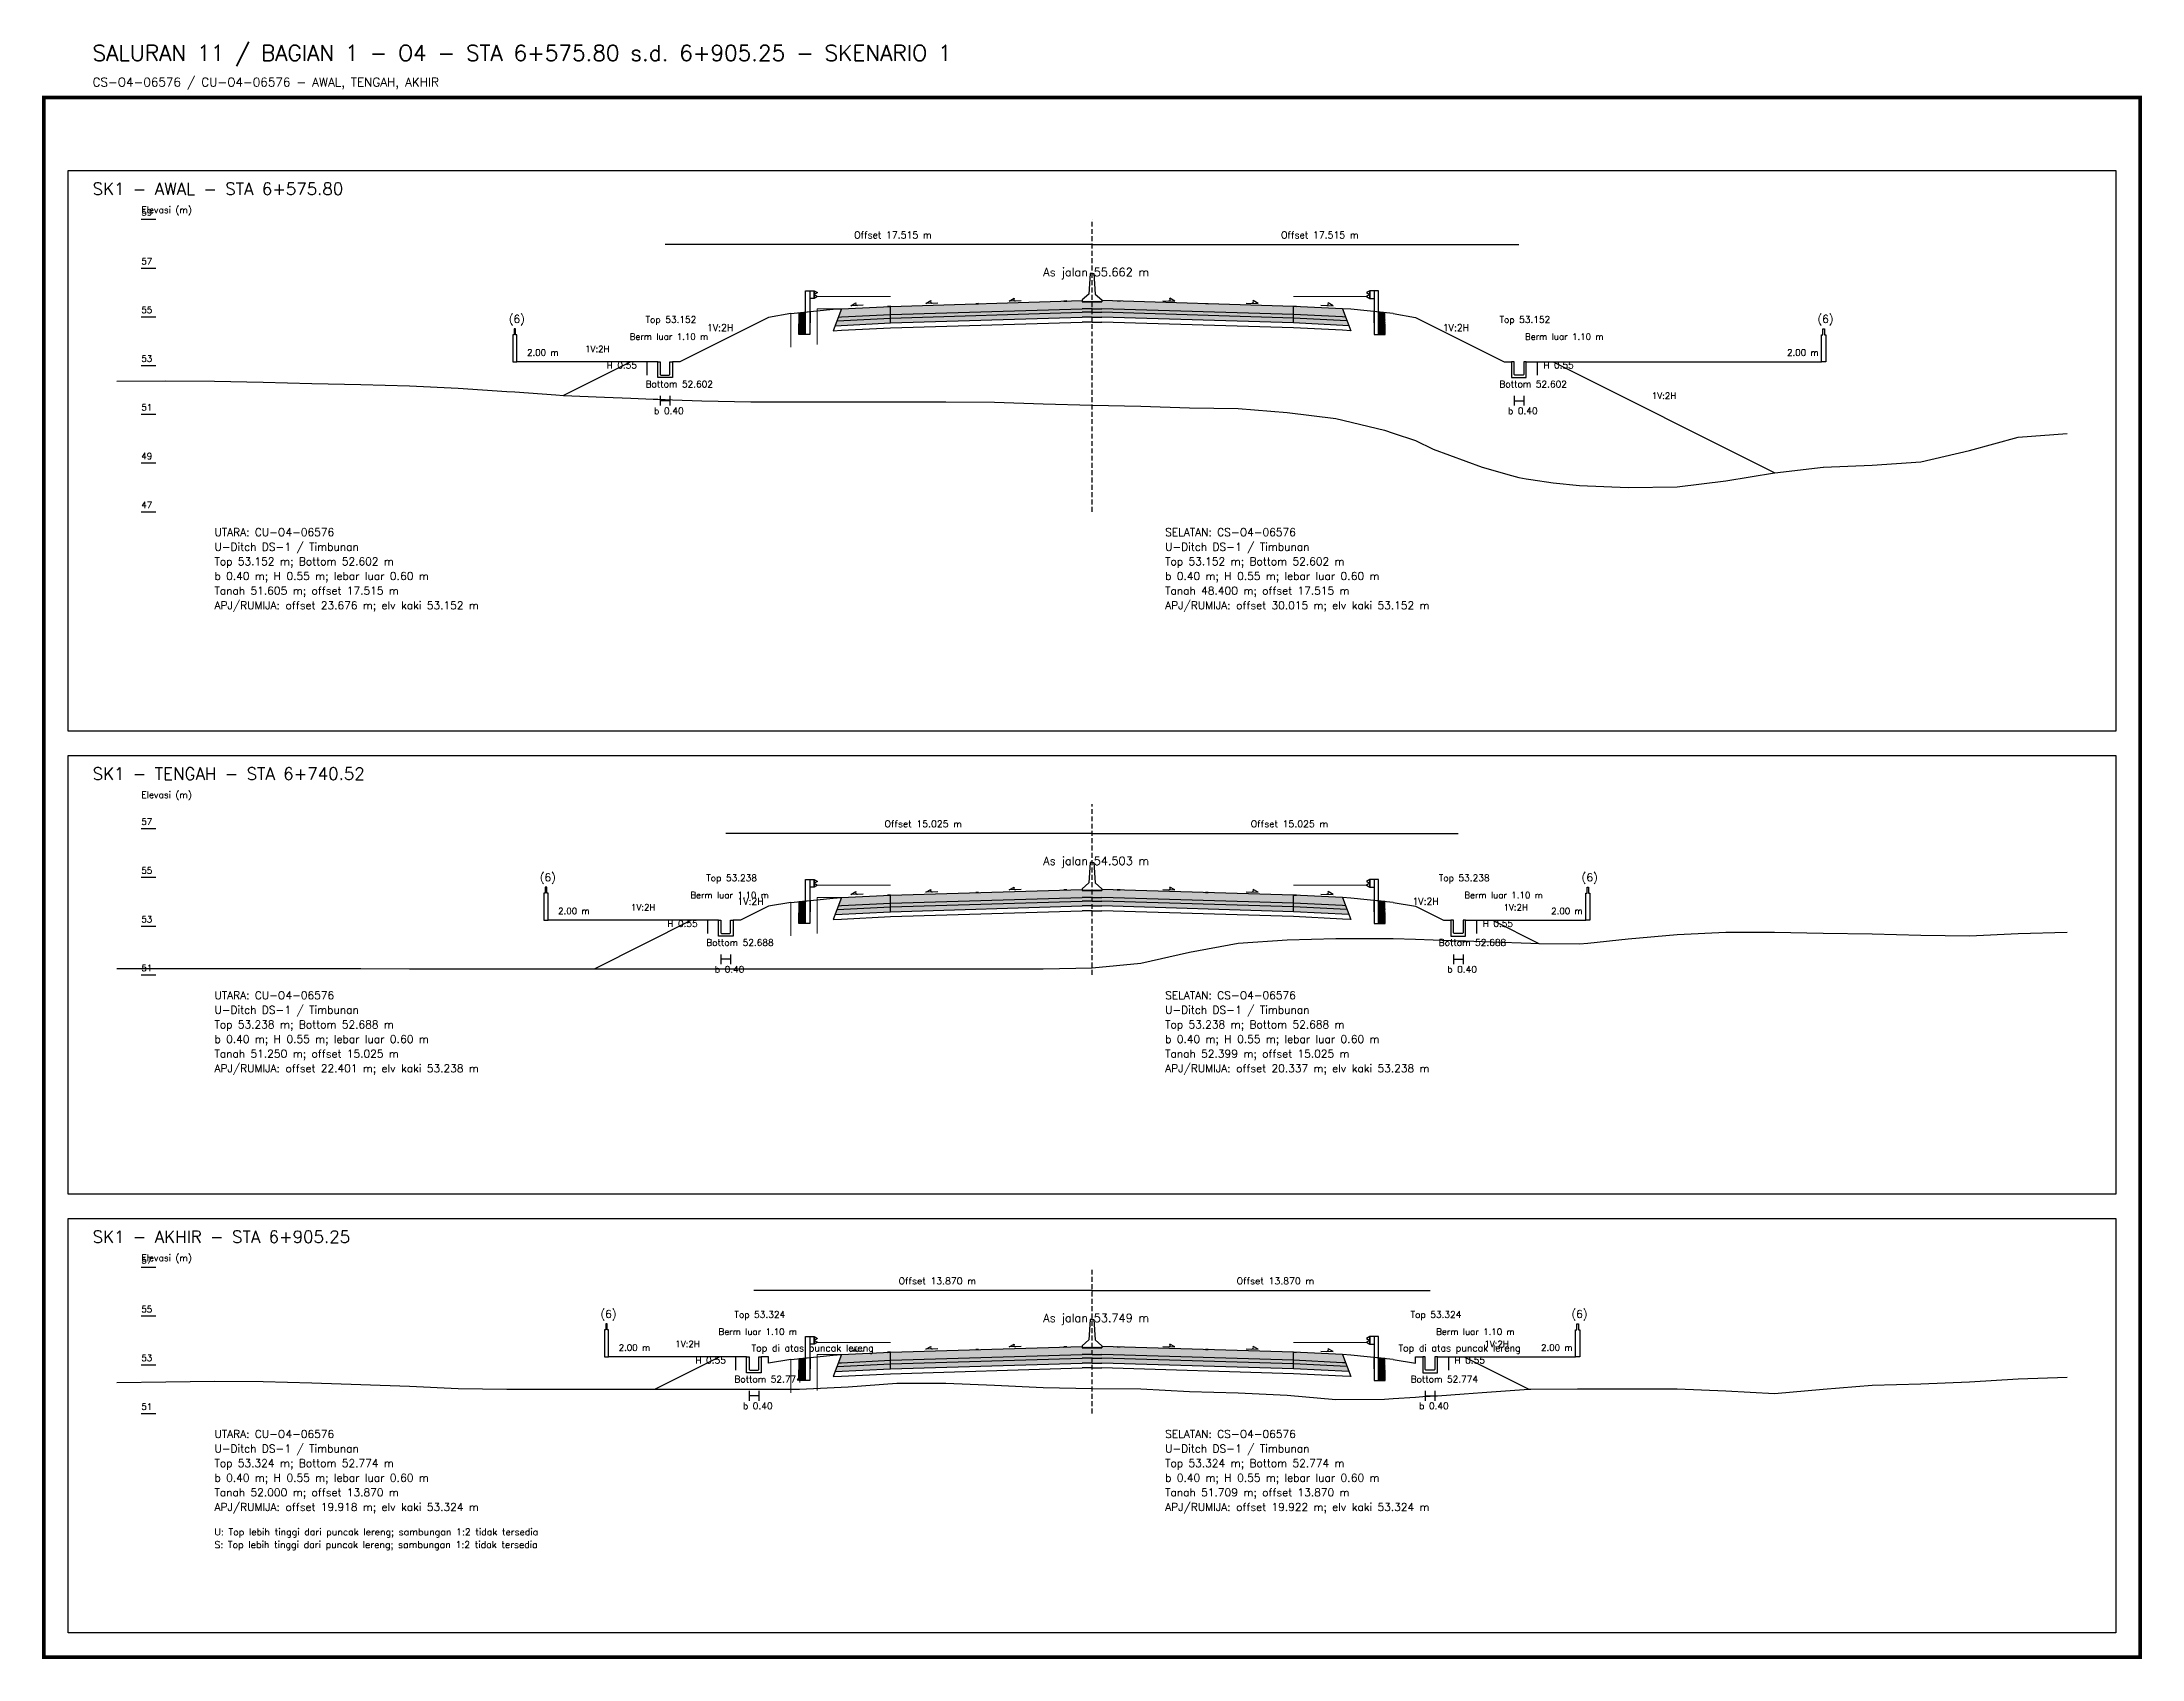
# Model space of a CAD drawing. Header units: metres. Extents: x -24715 to -24517, y 27498 to 30841.
# Drawn here: x -24699 to -24612.9, y 30571.7 to 30638.1 of the extents above; entities that cross this region are included whole.
import ezdxf

# ---------------------------------------------------------------- set-up
doc = ezdxf.new("R2010")
doc.units = ezdxf.units.M
doc.linetypes.add('PS_DASH', pattern=[0.3, 0.2, -0.1])
for name, color, linetype, lineweight in [('Dimensi', 230, 'Continuous', 20), ('GRS-ARSIR (HATCH)', 8, 'Continuous', 9), ('Guardrail', 20, 'Continuous', 30), ('HATCH - Beton ramping', 210, 'Continuous', 9), ('HATCH - LFA', 30, 'Continuous', 9), ('HATCH - Pavement', 50, 'Continuous', 9), ('Marka', 20, 'Continuous', 30), ('POT_ALL_GROUP', 2, 'Continuous', 70)]:
    doc.layers.add(name, color=color, linetype=linetype, lineweight=lineweight)
for name, color, linetype in [('POT_ALL_APJ', 2, 'Continuous'), ('POT_ALL_BORDER', 8, 'Continuous'), ('POT_ALL_CHANNEL1', 200, 'Continuous'), ('POT_ALL_DIM', 7, 'Continuous'), ('POT_ALL_GROUND', 1, 'Continuous'), ('POT_ALL_GUIDE', 8, 'Continuous'), ('POT_ALL_NOTE', 30, 'Continuous'), ('POT_ALL_ROAD', 4, 'Continuous')]:
    doc.layers.add(name, color=color, linetype=linetype)
doc.styles.get("Standard").update_dxf_attribs({"font": 'simplex.shx'})

# ---------------------------------------------------------------- blocks, each defined once
blk = doc.blocks.new('JALAN_ASLI_TIPIKAL_2OKT_METER')
at = {"layer": 'Guardrail', "lineweight": 9}
h = blk.add_hatch(dxfattribs=at)
h.set_pattern_fill('JIS_LC_20', color=256, scale=0.002)
h.set_pattern_definition([(45, (-29.65569, -21.99233), (-0.02828427, 0.02828427), []), (45, (-29.65489, -21.99233), (-0.02828427, 0.02828427), [])])
h.paths.add_polyline_path([(-12.025, -1.394), (-11.753, -1.394), (-11.753, -0.471), (-12.018, -0.498)])
h = blk.add_hatch(dxfattribs=at)
h.set_pattern_fill('JIS_LC_20', color=256, scale=0.002)
h.set_pattern_definition([(45, (-29.40569, -21.99233), (-0.02828427, 0.02828427), []), (45, (-29.40489, -21.99233), (-0.02828427, 0.02828427), [])])
h.paths.add_polyline_path([(12.018, -0.498), (11.753, -0.471), (11.753, -1.394), (12.025, -1.394)])
at = {"layer": 'HATCH - Beton ramping'}
h = blk.add_hatch(dxfattribs=at)
h.set_pattern_fill('AR-CONC', color=256, scale=0.0005)
h.set_pattern_definition([(50, (-28.949556, -21.99233), (0.09109233, -0.00796954), [0.009525, -0.104775]), (355, (-28.94956, -21.99233), (-0.0176217, 0.09552842), [0.00762, -0.0838203]), (100.45144, (-28.941965, -21.992995), (0.07347062, 0.08755888), [0.008095, -0.08904512]), (46.1842, (-28.94956, -21.96693), (0.13553952, -0.02102116), [0.0142875, -0.1571625]), (96.63556, (-28.93826, -21.96868), (0.11870207, 0.12371306), [0.0121425, -0.1335678]), (351.18415, (-28.94956, -21.96693), (0.11870207, 0.12371306), [0.01143, -0.12572987]), (21, (-28.936856, -21.97328), (0.0758072, -0.0511326), [0.009525, -0.104775]), (326, (-28.93686, -21.97328), (0.03090101, 0.09209398), [0.00762, -0.08382]), (71.45144, (-28.93054, -21.97754), (0.1067082, 0.04096138), [0.008095, -0.08904497]), (37.5, (-28.949556, -21.99233), (0.001544302, 0.04227752), [0, -0.082804, 0, -0.08509, 0, -0.0841375]), (7.5, (-28.949556, -21.99233), (0.03340983, 0.05009029), [0, -0.048514, 0, -0.080899, 0, -0.0320675]), (327.5, (-28.977877, -21.99233), (0.067795298, -0.002864372), [0, -0.03175, 0, -0.09906, 0, -0.131445]), (317.5, (-28.990577, -21.99233), (0.07406459, 0.01271325), [0, -0.041275, 0, -0.065786, 0, -0.093345])])
h.paths.add_polyline_path([(-8.27, -0.566), (-10.401, -0.666), (-10.461, -0.826), (-8.27, -0.716)])
h.paths.add_polyline_path([(-0.4, -0.48), (0, -0.48), (0, -0.33), (-0.4, -0.33), (-8.27, -0.566), (-8.27, -0.716)])
h = blk.add_hatch(dxfattribs=at)
h.set_pattern_fill('AR-CONC', color=256, scale=0.0005)
h.set_pattern_definition([(50, (-28.699556, -21.99233), (0.09109233, -0.00796954), [0.009525, -0.104775]), (355, (-28.69956, -21.99233), (-0.01762171, 0.09552842), [0.00762, -0.0838203]), (100.45144, (-28.691965, -21.992995), (0.07347062, 0.08755888), [0.008095, -0.08904512]), (46.1842, (-28.69956, -21.96693), (0.13553952, -0.02102116), [0.0142875, -0.1571625]), (96.63556, (-28.68826, -21.96868), (0.11870207, 0.12371306), [0.0121425, -0.1335678]), (351.18415, (-28.69956, -21.96693), (0.11870207, 0.12371306), [0.01143, -0.12572987]), (21, (-28.686856, -21.97328), (0.0758072, -0.0511326), [0.009525, -0.104775]), (326, (-28.68686, -21.97328), (0.03090101, 0.09209398), [0.00762, -0.08382]), (71.45144, (-28.68054, -21.97754), (0.10670821, 0.04096138), [0.008095, -0.08904497]), (37.5, (-28.699556, -21.99233), (0.001544302, 0.04227752), [0, -0.082804, 0, -0.08509, 0, -0.0841375]), (7.5, (-28.699556, -21.99233), (0.03340983, 0.050090287), [0, -0.048514, 0, -0.080899, 0, -0.0320675]), (327.5, (-28.727877, -21.99233), (0.067795298, -0.002864372), [0, -0.03175, 0, -0.09906, 0, -0.131445]), (317.5, (-28.740577, -21.99233), (0.07406459, 0.012713246), [0, -0.041275, 0, -0.065786, 0, -0.093345])])
h.paths.add_polyline_path([(8.27, -0.566), (10.401, -0.666), (10.461, -0.826), (8.27, -0.716)])
h.paths.add_polyline_path([(0.4, -0.48), (0, -0.48), (0, -0.33), (0.4, -0.33), (8.27, -0.566), (8.27, -0.716)])
at = {"layer": 'HATCH - LFA'}
h = blk.add_hatch(dxfattribs=at)
h.set_pattern_fill('GRAVEL', color=256, scale=0.0075)
h.set_pattern_definition([(228.012788, (-28.812396, -21.801831), (-1.524, -1.7145), [0.0256291, -2.5372863]), (184.96974, (-28.829541, -21.820881), (2.2859999991, 0.1905000109), [0.04398035, -4.3540537]), (132.510447, (-28.873356, -21.824691), (1.9050000008, -2.0954999993), [0.0310111, -3.0701042]), (267.27369, (-28.947651, -21.872316), (0.1905000004, 3.81), [0.0400503, -3.9649828]), (292.833654, (-28.949556, -21.912321), (-0.9525, 2.286), [0.0392725, -3.8879856]), (357.27369, (-28.934316, -21.948516), (-3.81, 0.1905000004), [0.0400503, -3.9649828]), (37.69424, (-28.894311, -21.950421), (-2.4764999999, -1.9050000001), [0.0529645, -5.24348365]), (72.255328, (-28.852401, -21.918036), (1.3335000004, 4.1909999999), [0.050004, -4.95039425]), (121.429566, (-28.837161, -21.870411), (-1.5240000002, 2.4764999999), [0.040186, -3.9784159]), (175.23636, (-28.858116, -21.836121), (2.0955, -0.1905), [0.0458785, -2.2480453]), (222.397438, (-28.903836, -21.832311), (-2.2859999999, -2.0955000001), [0.05933084, -5.8737579]), (138.814075, (-28.759056, -21.874221), (-1.3335, 1.143), [0.0202503, -2.0047924]), (171.469234, (-28.774296, -21.860886), (2.4765, -0.3809999996), [0.03852615, -3.8140979]), (225, (-28.8124, -21.85517), (0, -0.1905), [0.0269407, -0.242467]), (203.19859, (-28.82573, -21.832311), (0.9525, 0.381), [0.0145081, -1.4362967]), (291.80141, (-28.839066, -21.838026), (-0.1905, 0.5715), [0.0205174, -1.0053565]), (30.96376, (-28.831446, -21.857076), (0.5715, 0.381), [0.033324, -1.0774724]), (161.56505, (-28.80287, -21.83993), (0.381, -0.1905), [0.0240965, -0.5783174]), (16.38954, (-28.949556, -21.838026), (1.905, 0.5715), [0.0337566, -3.341912]), (70.346176, (-28.917171, -21.828501), (-0.762, -2.0955), [0.0283199, -2.8036662]), (293.19859, (-28.80287, -21.801831), (-0.381, 0.9525), [0.029016, -1.4217888]), (343.61046, (-28.791441, -21.828501), (-1.905, 0.5715), [0.0337566, -3.341912]), (339.443955, (-28.949556, -21.956136), (-0.9525, 0.381), [0.0325526, -1.5950801]), (294.77514, (-28.919076, -21.967566), (-0.952500001, 2.0954999995), [0.0272754, -2.7002695]), (66.80141, (-28.800966, -21.992331), (0.381, 0.9525), [0.029016, -1.4217888]), (17.354025, (-28.789536, -21.965661), (-2.4765, -0.762), [0.0319337, -3.1614282]), (69.443955, (-28.89431, -21.992331), (-0.381, -0.9525), [0.0162763, -1.6113564]), (101.30993, (-28.812396, -21.99233), (-0.1905, 0.762), [0.0097136, -0.9616496]), (165.96376, (-28.8143, -21.982806), (0.5715, -0.1905), [0.0392725, -0.7461791]), (186.009006, (-28.852401, -21.973281), (1.905, 0.1905), [0.036395, -3.6031024]), (303.69007, (-28.831446, -21.87422), (-0.1905, 0.381), [0.0274743, -0.6593832]), (353.157227, (-28.816206, -21.897081), (3.2385, -0.3809999998), [0.0479668, -4.7487007]), (60.945396, (-28.76858, -21.902796), (-0.762, -1.3335), [0.0196131, -1.9417044]), (90, (-28.75906, -21.88565), (-0.1905, 0.1905), [0.01143, -0.17907]), (120.256437, (-28.856211, -21.967566), (0.762, -1.3335), [0.026465, -2.6200456]), (48.012787, (-28.869546, -21.944706), (1.524, 1.7145), [0.0512582, -2.5116572]), (0, (-28.83526, -21.9066), (0.1905, 0.1905), [0.04953, -0.14097]), (325.304846, (-28.785726, -21.906606), (1.9050000007, -1.333499999), [0.0301207, -2.9819488]), (254.0546, (-28.76096, -21.92375), (-0.1905, -0.762), [0.0277372, -1.3591238]), (207.645975, (-28.768581, -21.950421), (-3.6195000001, -1.9049999997), [0.0451609, -4.4709348]), (175.426079, (-28.808586, -21.971376), (-2.4765, 0.1905), [0.0477772, -4.7299385])])
h.paths.add_polyline_path([(-8.27, -0.716), (-10.461, -0.826), (-10.54, -1.03), (-8.27, -0.916)])
h.paths.add_polyline_path([(-0.4, -0.68), (0, -0.68), (0, -0.48), (-0.4, -0.48), (-8.27, -0.716), (-8.27, -0.916)])
h = blk.add_hatch(dxfattribs=at)
h.set_pattern_fill('GRAVEL', color=256, scale=0.0075)
h.set_pattern_definition([(228.012788, (-28.562396, -21.801831), (-1.524, -1.7145), [0.0256291, -2.5372863]), (184.96974, (-28.579541, -21.820881), (2.2859999991, 0.1905000109), [0.04398035, -4.3540537]), (132.510447, (-28.623356, -21.824691), (1.9050000008, -2.0954999993), [0.0310111, -3.0701042]), (267.27369, (-28.697651, -21.872316), (0.1905000004, 3.81), [0.04005034, -3.9649828]), (292.833654, (-28.699556, -21.912321), (-0.9525, 2.286), [0.0392725, -3.8879856]), (357.27369, (-28.684316, -21.948516), (-3.81, 0.1905000004), [0.04005034, -3.9649828]), (37.69424, (-28.644311, -21.950421), (-2.4764999999, -1.9050000001), [0.0529645, -5.24348365]), (72.255328, (-28.602401, -21.918036), (1.3335000004, 4.1909999999), [0.050004, -4.95039425]), (121.429566, (-28.587161, -21.870411), (-1.5240000002, 2.4764999999), [0.040186, -3.9784159]), (175.23636, (-28.608116, -21.836121), (2.0955, -0.1905000003), [0.0458785, -2.2480453]), (222.397438, (-28.653836, -21.832311), (-2.2859999999, -2.0955000001), [0.05933084, -5.87375794]), (138.814075, (-28.509056, -21.874221), (-1.3335, 1.143), [0.02025034, -2.0047924]), (171.469234, (-28.524296, -21.860886), (2.4765, -0.3809999996), [0.03852615, -3.8140979]), (225, (-28.5624, -21.85517), (0, -0.1905), [0.0269407, -0.242467]), (203.19859, (-28.57573, -21.832311), (0.9525, 0.381), [0.0145081, -1.4362967]), (291.80141, (-28.589066, -21.838026), (-0.1905, 0.5715), [0.0205174, -1.0053565]), (30.96376, (-28.581446, -21.857076), (0.5715, 0.381), [0.033324, -1.0774724]), (161.56505, (-28.55287, -21.83993), (0.381, -0.1905), [0.0240965, -0.57831736]), (16.38954, (-28.699556, -21.838026), (1.905, 0.5715), [0.0337566, -3.341912]), (70.346176, (-28.667171, -21.828501), (-0.762, -2.0955), [0.0283199, -2.8036662]), (293.19859, (-28.55287, -21.801831), (-0.381, 0.9525), [0.029016, -1.4217888]), (343.61046, (-28.541441, -21.828501), (-1.905, 0.5714999999), [0.0337566, -3.341912]), (339.443955, (-28.699556, -21.956136), (-0.9525, 0.381), [0.03255264, -1.5950801]), (294.77514, (-28.669076, -21.967566), (-0.952500001, 2.0954999995), [0.0272754, -2.7002695]), (66.80141, (-28.550966, -21.992331), (0.381, 0.9525), [0.029016, -1.4217888]), (17.354025, (-28.539536, -21.965661), (-2.4765, -0.7620000002), [0.0319337, -3.1614282]), (69.443955, (-28.64431, -21.992331), (-0.381, -0.9525), [0.0162763, -1.6113564]), (101.30993, (-28.562396, -21.99233), (-0.1905, 0.762), [0.0097136, -0.9616496]), (165.96376, (-28.5643, -21.982806), (0.5715, -0.1905), [0.0392725, -0.7461791]), (186.009006, (-28.602401, -21.973281), (1.905, 0.1905), [0.036395, -3.6031024]), (303.69007, (-28.581446, -21.87422), (-0.1905, 0.381), [0.0274743, -0.6593832]), (353.157227, (-28.566206, -21.897081), (3.2385, -0.3809999998), [0.04796676, -4.7487007]), (60.945396, (-28.51858, -21.902796), (-0.762, -1.3335), [0.0196131, -1.9417044]), (90, (-28.50906, -21.88565), (-0.1905, 0.1905), [0.01143, -0.17907]), (120.256437, (-28.606211, -21.967566), (0.762, -1.3335), [0.026465, -2.62004556]), (48.012787, (-28.619546, -21.944706), (1.524, 1.7145), [0.0512582, -2.5116572]), (0, (-28.58526, -21.9066), (0.1905, 0.1905), [0.04953, -0.14097]), (325.304846, (-28.535726, -21.906606), (1.9050000007, -1.333499999), [0.0301207, -2.98194875]), (254.054604, (-28.51096, -21.92375), (-0.1905, -0.762), [0.0277372, -1.35912375]), (207.645975, (-28.518581, -21.950421), (-3.6195000001, -1.9049999997), [0.0451609, -4.4709348]), (175.426079, (-28.558586, -21.971376), (-2.4765, 0.1905), [0.0477772, -4.7299385])])
h.paths.add_polyline_path([(8.27, -0.716), (10.461, -0.826), (10.54, -1.03), (8.27, -0.916)])
h.paths.add_polyline_path([(0.4, -0.68), (0, -0.68), (0, -0.48), (0.4, -0.48), (8.27, -0.716), (8.27, -0.916)])
at = {"layer": 'HATCH - Pavement'}
h = blk.add_hatch(dxfattribs=at)
h.set_pattern_fill('AR-CONC', color=256, scale=0.001)
h.set_pattern_definition([(50, (-89.43046, -52.62889), (0.18218467, -0.01593909), [0.01905, -0.20955]), (355, (-89.43046, -52.6289), (-0.03524342, 0.19105685), [0.01524, -0.1676406]), (100.45144, (-89.41528, -52.63022), (0.14694125, 0.17511775), [0.01619, -0.17809024]), (46.1842, (-89.43046, -52.5781), (0.27107904, -0.04204233), [0.028575, -0.314325]), (96.63556, (-89.40787, -52.5816), (0.23740413, 0.2474261), [0.024285, -0.2671356]), (351.18415, (-89.43046, -52.5781), (0.2374041, 0.2474261), [0.02286, -0.2514597]), (21, (-89.40506, -52.59079), (0.1516144, -0.1022652), [0.01905, -0.20955]), (326, (-89.40506, -52.5908), (0.06180203, 0.18418797), [0.01524, -0.16764]), (71.45144, (-89.39243, -52.59931), (0.21341642, 0.08192277), [0.01619, -0.17808994]), (37.5, (-89.43046, -52.62889), (0.003088603, 0.08455504), [0, -0.165608, 0, -0.17018, 0, -0.168275]), (7.5, (-89.43046, -52.62889), (0.06681966, 0.100180575), [0, -0.097028, 0, -0.161798, 0, -0.064135]), (327.5, (-89.4871, -52.62889), (0.135590595, -0.005728744), [0, -0.0635, 0, -0.19812, 0, -0.26289]), (317.5, (-89.5125, -52.62889), (0.14812918, 0.02542649), [0, -0.08255, 0, -0.131572, 0, -0.18669])])
h.paths.add_polyline_path([(-8.27, -0.236), (-10.27, -0.336), (-10.401, -0.673), (-10.27, -0.666), (-8.27, -0.566)])
h.paths.add_polyline_path([(-0.4, -0.33), (0, -0.33), (0, 0), (-0.4, 0), (-8.27, -0.236), (-8.27, -0.566)])
h = blk.add_hatch(dxfattribs=at)
h.set_pattern_fill('AR-CONC', color=256, scale=0.001)
h.set_pattern_definition([(50, (-89.18046, -52.62889), (0.18218467, -0.01593909), [0.01905, -0.20955]), (355, (-89.18046, -52.6289), (-0.03524342, 0.19105685), [0.01524, -0.16764058]), (100.45144, (-89.16528, -52.63022), (0.14694125, 0.17511775), [0.01619, -0.17809024]), (46.1842, (-89.18046, -52.5781), (0.27107904, -0.04204233), [0.028575, -0.314325]), (96.63556, (-89.15787, -52.5816), (0.23740413, 0.2474261), [0.024285, -0.2671356]), (351.18415, (-89.18046, -52.5781), (0.2374041, 0.2474261), [0.02286, -0.2514597]), (21, (-89.15506, -52.59079), (0.1516144, -0.1022652), [0.01905, -0.20955]), (326, (-89.15506, -52.5908), (0.06180203, 0.18418797), [0.01524, -0.16764]), (71.45144, (-89.14243, -52.59931), (0.21341642, 0.08192277), [0.01619, -0.17808994]), (37.5, (-89.18046, -52.62889), (0.003088603, 0.08455504), [0, -0.165608, 0, -0.17018, 0, -0.168275]), (7.5, (-89.18046, -52.62889), (0.06681966, 0.100180575), [0, -0.097028, 0, -0.161798, 0, -0.064135]), (327.5, (-89.2371, -52.62889), (0.135590595, -0.005728744), [0, -0.0635, 0, -0.19812, 0, -0.26289]), (317.5, (-89.2625, -52.62889), (0.14812918, 0.02542649), [0, -0.08255, 0, -0.131572, 0, -0.18669])])
h.paths.add_polyline_path([(8.27, -0.236), (10.27, -0.336), (10.401, -0.673), (10.27, -0.666), (8.27, -0.566)])
h.paths.add_polyline_path([(0.4, -0.33), (0, -0.33), (0, 0), (0.4, 0), (8.27, -0.236), (8.27, -0.566)])
at = {"layer": 'Marka'}
h = blk.add_hatch(color=256, dxfattribs=at)
h.dxf.hatch_style = 1
h.paths.add_polyline_path([(-8.27, -0.23), (-8.39, -0.236), (-8.39, -0.242), (-8.27, -0.236)])
h.paths.add_polyline_path([(-4.65, -0.122), (-4.77, -0.125), (-4.77, -0.131), (-4.65, -0.128)])
h.paths.add_polyline_path([(-1.03, -0.019), (-1.03, -0.013), (-1.15, -0.017), (-1.15, -0.023)])
h = blk.add_hatch(color=256, dxfattribs=at)
h.dxf.hatch_style = 1
h.paths.add_polyline_path([(8.27, -0.23), (8.39, -0.236), (8.39, -0.242), (8.27, -0.236)])
h.paths.add_polyline_path([(4.65, -0.122), (4.77, -0.125), (4.77, -0.131), (4.65, -0.128)])
h.paths.add_polyline_path([(1.03, -0.019), (1.03, -0.013), (1.15, -0.017), (1.15, -0.023)])
for p, q in [((-8.27, -0.236), (-0.4, 0)), ((8.27, -0.236), (0.4, 0)), ((-12.353, -0.533), (-10.622, -0.354)), ((-10.27, -0.336), (-10.62, -1.234)), ((-10.62, -0.354), (-10.27, -0.336)), ((-10.461, -0.826), (-8.27, -0.716)), ((-10.401, -0.673), (-10.27, -0.666)), ((-10.27, -0.336), (-8.27, -0.236)), ((-10.27, -0.666), (-8.27, -0.566)), ((-8.27, -0.916), (-8.27, -0.236)), ((-8.27, -0.566), (-0.4, -0.33)), ((-8.27, -0.716), (-0.4, -0.48)), ((-8.27, -0.916), (-0.4, -0.68)), ((0, -0.05), (-0.4, -0.05)), ((0, -0.33), (-0.4, -0.33)), ((0, -0.48), (-0.4, -0.48)), ((0, -0.68), (-0.4, -0.68)), ((0, -0.05), (0.4, -0.05)), ((0, -0.33), (0.4, -0.33)), ((0, -0.48), (0.4, -0.48)), ((0, -0.68), (0.4, -0.68)), ((8.27, -0.566), (0.4, -0.33)), ((8.27, -0.716), (0.4, -0.48)), ((8.27, -0.916), (0.4, -0.68)), ((8.27, -0.916), (8.27, -0.236)), ((10.27, -0.336), (8.27, -0.236)), ((10.27, -0.666), (8.27, -0.566)), ((10.461, -0.826), (8.27, -0.716)), ((10.27, -0.336), (10.62, -1.234)), ((10.62, -0.354), (10.27, -0.336)), ((10.401, -0.673), (10.27, -0.666)), ((12.353, -0.533), (10.622, -0.354)), ((-10.62, -1.234), (-10.27, -1.216)), ((-10.54, -1.03), (-8.27, -0.916)), ((-10.27, -1.216), (-8.27, -1.116)), ((-8.27, -1.116), (-0.4, -0.88)), ((0, -0.88), (-0.4, -0.88)), ((0, -0.88), (0.4, -0.88)), ((8.27, -1.116), (0.4, -0.88)), ((10.54, -1.03), (8.27, -0.916)), ((10.27, -1.216), (8.27, -1.116)), ((10.62, -1.234), (10.27, -1.216))]:
    blk.add_line(p, q)
for points in [[(0, 1.11), (-0.075, 1.11), (-0.125, 0.27), (-0.4, 0.03), (-0.4, -0.05), (0, -0.05)], [(0, 1.11), (0.075, 1.11), (0.125, 0.27), (0.4, 0.03), (0.4, -0.05), (0, -0.05)], [(-6.818, -0.116), (-6.616, 0)], [(-3.401, -0.02), (-3.199, 0.096)], [(3.401, -0.02), (3.199, 0.096)], [(6.818, -0.116), (6.616, 0)], [(-9.887, -0.208), (-9.686, -0.092)], [(-9.387, -0.193), (-9.887, -0.208)], [(-6.318, -0.101), (-6.818, -0.116)], [(-2.901, -0.005), (-3.401, -0.02)], [(2.901, -0.005), (3.401, -0.02)], [(6.318, -0.101), (6.818, -0.116)], [(9.387, -0.193), (9.887, -0.208)], [(9.887, -0.208), (9.686, -0.092)]]:
    blk.add_lwpolyline(points)
for centre, start, end in [((-6.556, -0.037), 148.28164, 271.71836), ((-3.139, 0.059), 148.28164, 271.71836), ((3.139, 0.059), 268.28164, 31.71836), ((6.556, -0.037), 268.28164, 31.71836), ((-9.625, -0.129), 148.28164, 271.71836), ((9.625, -0.129), 268.28164, 31.71836)]:
    blk.add_arc(centre, 0.0711, start, end)
at = {"layer": 'Dimensi'}
for p, q in [((-8.27, 0.168), (-11.27, 0.168)), ((8.27, 0.168), (11.27, 0.168))]:
    blk.add_line(p, q, dxfattribs=at)
at = {"layer": 'GRS-ARSIR (HATCH)'}
for p, q in [((-12.353, -0.533), (-12.353, -1.909)), ((-11.27, -0.336), (-11.27, -1.803)), ((-10.27, -0.336), (-11.27, -0.336))]:
    blk.add_line(p, q, dxfattribs=at)
at = {"layer": 'Guardrail'}
for points in [[(-11.753, -1.394), (-11.753, 0.406), (-11.575, 0.406), (-11.575, -1.394), (-11.753, -1.394)], [(-11.575, 0.406), (-11.397, 0.406), (-11.397, 0.094), (-11.575, 0.094)], [(-11.397, 0.25), (-11.397, 0.406), (-11.262, 0.328), (-11.397, 0.25)], [(-11.397, 0.094), (-11.397, 0.25), (-11.262, 0.172), (-11.397, 0.094)], [(11.397, 0.25), (11.397, 0.406), (11.262, 0.328), (11.397, 0.25)], [(11.397, 0.094), (11.397, 0.25), (11.262, 0.172), (11.397, 0.094)], [(11.575, 0.406), (11.397, 0.406), (11.397, 0.094), (11.575, 0.094)], [(11.753, -1.394), (11.753, 0.406), (11.575, 0.406), (11.575, -1.394), (11.753, -1.394)], [(-11.575, -1.394), (-12.025, -1.394), (-12.018, -0.498), (-11.568, -0.453), (-11.575, -1.394)], [(11.575, -1.394), (12.025, -1.394), (12.018, -0.498), (11.568, -0.453), (11.575, -1.394)]]:
    blk.add_lwpolyline(points, dxfattribs=at)
at = {"layer": 'Marka'}
for points in [[(-8.39, -0.242), (-8.27, -0.236), (-8.27, -0.23), (-8.39, -0.236), (-8.39, -0.242)], [(8.39, -0.242), (8.27, -0.236), (8.27, -0.23), (8.39, -0.236), (8.39, -0.242)]]:
    blk.add_lwpolyline(points, dxfattribs=at)
for points in [[(-4.65, -0.122), (-4.77, -0.125), (-4.77, -0.131), (-4.65, -0.128)], [(-1.03, -0.013), (-1.15, -0.017), (-1.15, -0.023), (-1.03, -0.019)], [(1.03, -0.013), (1.15, -0.017), (1.15, -0.023), (1.03, -0.019)], [(4.65, -0.122), (4.77, -0.125), (4.77, -0.131), (4.65, -0.128)]]:
    blk.add_lwpolyline(points, close=True, dxfattribs=at)

msp = doc.modelspace()

# ---------------------------------------------------------------- linework, layer by layer
at = {"layer": 'POT_ALL_APJ', "linetype": 'Continuous'}
for points in [[(-24679.69615, 30626.07823), (-24679.69615, 30624.97382), (-24679.52615, 30624.97382), (-24679.52615, 30626.07823), (-24679.58115, 30626.07823), (-24679.58115, 30626.32823), (-24679.61115, 30626.32823), (-24679.64115, 30626.32823), (-24679.64115, 30626.07823), (-24679.69615, 30626.07823)], [(-24625.83551, 30626.07823), (-24625.83551, 30624.97382), (-24626.00551, 30624.97382), (-24626.00551, 30626.07823), (-24625.95051, 30626.07823), (-24625.95051, 30626.32823), (-24625.92051, 30626.32823), (-24625.89051, 30626.32823), (-24625.89051, 30626.07823), (-24625.83551, 30626.07823)], [(-24674.85029, 30624.97382), (-24679.52615, 30624.97382)], [(-24637.02097, 30624.97382), (-24626.00551, 30624.97382)], [(-24678.42186, 30603.16423), (-24678.42186, 30602.05982), (-24678.25186, 30602.05982), (-24678.25186, 30603.16423), (-24678.30686, 30603.16423), (-24678.30686, 30603.41423), (-24678.33686, 30603.41423), (-24678.36686, 30603.41423), (-24678.36686, 30603.16423), (-24678.42186, 30603.16423)], [(-24635.51337, 30603.16423), (-24635.51337, 30602.05982), (-24635.68337, 30602.05982), (-24635.68337, 30603.16423), (-24635.62837, 30603.16423), (-24635.62837, 30603.41423), (-24635.59837, 30603.41423), (-24635.56837, 30603.41423), (-24635.56837, 30603.16423), (-24635.51337, 30603.16423)], [(-24672.36091, 30602.05982), (-24678.25186, 30602.05982)], [(-24639.51035, 30602.05982), (-24635.68337, 30602.05982)], [(-24675.93862, 30585.25023), (-24675.93862, 30584.14582), (-24675.76862, 30584.14582), (-24675.76862, 30585.25023), (-24675.82362, 30585.25023), (-24675.82362, 30585.50023), (-24675.85362, 30585.50023), (-24675.88362, 30585.50023), (-24675.88362, 30585.25023), (-24675.93862, 30585.25023)], [(-24635.92874, 30585.25023), (-24635.92874, 30584.14582), (-24636.09874, 30584.14582), (-24636.09874, 30585.25023), (-24636.04374, 30585.25023), (-24636.04374, 30585.50023), (-24636.01374, 30585.50023), (-24635.98374, 30585.50023), (-24635.98374, 30585.25023), (-24635.92874, 30585.25023)], [(-24671.20555, 30584.14582), (-24675.76862, 30584.14582)], [(-24640.66571, 30584.14582), (-24636.09874, 30584.14582)]]:
    msp.add_lwpolyline(points, dxfattribs=at)
at = {"layer": 'POT_ALL_BORDER', "linetype": 'Continuous'}
for points in [[(-24697.93563, 30632.82182), (-24613.93563, 30632.82182), (-24613.93563, 30609.82182), (-24697.93563, 30609.82182), (-24697.93563, 30632.82182)], [(-24697.93563, 30608.82182), (-24613.93563, 30608.82182), (-24613.93563, 30590.82182), (-24697.93563, 30590.82182), (-24697.93563, 30608.82182)], [(-24697.93563, 30589.82182), (-24613.93563, 30589.82182), (-24613.93563, 30572.82182), (-24697.93563, 30572.82182), (-24697.93563, 30589.82182)]]:
    msp.add_lwpolyline(points, dxfattribs=at)
at = {"layer": 'POT_ALL_CHANNEL1', "linetype": 'Continuous'}
for points in [[(-24673.25029, 30624.97382), (-24673.15029, 30624.97382), (-24673.15029, 30624.32382), (-24673.75029, 30624.32382), (-24673.75029, 30624.97382), (-24673.65029, 30624.97382), (-24673.65029, 30624.45382), (-24673.62029, 30624.42382), (-24673.28029, 30624.42382), (-24673.25029, 30624.45382), (-24673.25029, 30624.97382)], [(-24638.62097, 30624.97382), (-24638.72097, 30624.97382), (-24638.72097, 30624.32382), (-24638.12097, 30624.32382), (-24638.12097, 30624.97382), (-24638.22097, 30624.97382), (-24638.22097, 30624.45382), (-24638.25097, 30624.42382), (-24638.59097, 30624.42382), (-24638.62097, 30624.45382), (-24638.62097, 30624.97382)], [(-24670.76091, 30602.05982), (-24670.66091, 30602.05982), (-24670.66091, 30601.40982), (-24671.26091, 30601.40982), (-24671.26091, 30602.05982), (-24671.16091, 30602.05982), (-24671.16091, 30601.53982), (-24671.13091, 30601.50982), (-24670.79091, 30601.50982), (-24670.76091, 30601.53982), (-24670.76091, 30602.05982)], [(-24641.11035, 30602.05982), (-24641.21035, 30602.05982), (-24641.21035, 30601.40982), (-24640.61035, 30601.40982), (-24640.61035, 30602.05982), (-24640.71035, 30602.05982), (-24640.71035, 30601.53982), (-24640.74035, 30601.50982), (-24641.08035, 30601.50982), (-24641.11035, 30601.53982), (-24641.11035, 30602.05982)], [(-24669.60555, 30584.14582), (-24669.50555, 30584.14582), (-24669.50555, 30583.49582), (-24670.10555, 30583.49582), (-24670.10555, 30584.14582), (-24670.00555, 30584.14582), (-24670.00555, 30583.62582), (-24669.97555, 30583.59582), (-24669.63555, 30583.59582), (-24669.60555, 30583.62582), (-24669.60555, 30584.14582)], [(-24642.26571, 30584.14582), (-24642.36571, 30584.14582), (-24642.36571, 30583.49582), (-24641.76571, 30583.49582), (-24641.76571, 30584.14582), (-24641.86571, 30584.14582), (-24641.86571, 30583.62582), (-24641.89571, 30583.59582), (-24642.23571, 30583.59582), (-24642.26571, 30583.62582), (-24642.26571, 30584.14582)]]:
    msp.add_lwpolyline(points, dxfattribs=at)
at = {"layer": 'POT_ALL_DIM', "linetype": 'Continuous'}
for points in [[(-24655.93563, 30629.78351), (-24673.45029, 30629.78351)], [(-24655.93563, 30629.78351), (-24638.42097, 30629.78351)], [(-24674.20029, 30624.97382), (-24674.20029, 30624.42382)], [(-24637.67097, 30624.97382), (-24637.67097, 30624.42382)], [(-24673.65029, 30623.57382), (-24673.65029, 30623.17382)], [(-24673.25029, 30623.37382), (-24673.65029, 30623.37382)], [(-24673.25029, 30623.57382), (-24673.25029, 30623.17382)], [(-24638.62097, 30623.57382), (-24638.62097, 30623.17382)], [(-24638.62097, 30623.37382), (-24638.22097, 30623.37382)], [(-24638.22097, 30623.57382), (-24638.22097, 30623.17382)], [(-24655.93563, 30605.62482), (-24670.96091, 30605.62482)], [(-24655.93563, 30605.62482), (-24640.91035, 30605.62482)], [(-24671.71091, 30602.05982), (-24671.71091, 30601.50982)], [(-24640.16035, 30602.05982), (-24640.16035, 30601.50982)], [(-24671.16091, 30600.65982), (-24671.16091, 30600.25982)], [(-24670.76091, 30600.65982), (-24670.76091, 30600.25982)], [(-24641.11035, 30600.65982), (-24641.11035, 30600.25982)], [(-24640.71035, 30600.65982), (-24640.71035, 30600.25982)], [(-24670.76091, 30600.45982), (-24671.16091, 30600.45982)], [(-24641.11035, 30600.45982), (-24640.71035, 30600.45982)], [(-24655.93563, 30586.87077), (-24669.80555, 30586.87077)], [(-24655.93563, 30586.87077), (-24642.06571, 30586.87077)], [(-24670.55555, 30584.14582), (-24670.55555, 30583.59582)], [(-24641.31571, 30584.14582), (-24641.31571, 30583.59582)], [(-24670.00555, 30582.74582), (-24670.00555, 30582.34582)], [(-24669.60555, 30582.54582), (-24670.00555, 30582.54582)], [(-24669.60555, 30582.74582), (-24669.60555, 30582.34582)], [(-24642.26571, 30582.74582), (-24642.26571, 30582.34582)], [(-24642.26571, 30582.54582), (-24641.86571, 30582.54582)], [(-24641.86571, 30582.74582), (-24641.86571, 30582.34582)]]:
    msp.add_lwpolyline(points, dxfattribs=at)
at = {"layer": 'POT_ALL_GROUND', "linetype": 'Continuous'}
for points in [[(-24695.93563, 30624.17955), (-24693.93563, 30624.19225), (-24691.93563, 30624.17969), (-24689.93563, 30624.14435), (-24687.93563, 30624.08756), (-24685.93563, 30624.04864), (-24683.93563, 30623.98851), (-24681.93563, 30623.88603), (-24679.93563, 30623.76111), (-24679.61115, 30623.73867), (-24677.93563, 30623.6228), (-24677.61115, 30623.59346), (-24675.93563, 30623.52013), (-24674.85029, 30623.47918), (-24673.93563, 30623.44467), (-24673.75029, 30623.43768), (-24673.45029, 30623.42636), (-24673.15029, 30623.41504), (-24671.93563, 30623.36867), (-24669.93563, 30623.33408), (-24669.20555, 30623.33251), (-24668.2889, 30623.33038), (-24667.93563, 30623.33007), (-24665.93563, 30623.32953), (-24663.93563, 30623.32877), (-24661.93563, 30623.32607), (-24659.93563, 30623.32309), (-24657.93563, 30623.24227), (-24655.93563, 30623.19839), (-24653.93563, 30623.14813), (-24651.93563, 30623.08838), (-24649.93563, 30623.05845), (-24647.93563, 30622.89854), (-24645.93563, 30622.64778), (-24643.93563, 30622.16645), (-24643.58236, 30622.04418), (-24642.66571, 30621.7413), (-24641.93563, 30621.39484), (-24639.93563, 30620.65597), (-24638.72097, 30620.30268), (-24638.42097, 30620.22133), (-24638.12097, 30620.17293), (-24637.93563, 30620.14302), (-24637.02097, 30620.01042), (-24635.93563, 30619.89165), (-24633.93563, 30619.8107), (-24631.93563, 30619.84425), (-24629.93563, 30620.0881), (-24627.93563, 30620.42126), (-24627.92051, 30620.42364), (-24625.93563, 30620.65045), (-24625.92051, 30620.65111), (-24623.93563, 30620.73738), (-24621.93563, 30620.87419), (-24619.93563, 30621.33502), (-24617.93563, 30621.88723), (-24615.93563, 30622.02995)], [(-24695.93563, 30600.07858), (-24693.93563, 30600.07815), (-24691.93563, 30600.07683), (-24689.93563, 30600.07599), (-24687.93563, 30600.07462), (-24685.93563, 30600.07306), (-24683.93563, 30600.07182), (-24681.93563, 30600.07182), (-24679.93563, 30600.07182), (-24678.33686, 30600.07182), (-24677.93563, 30600.07182), (-24676.33686, 30600.07182), (-24675.93563, 30600.07182), (-24673.93563, 30600.07182), (-24672.36091, 30600.07182), (-24671.93563, 30600.07182), (-24671.26091, 30600.07182), (-24670.96091, 30600.07182), (-24670.66091, 30600.07182), (-24669.93563, 30600.07182), (-24669.20555, 30600.07182), (-24668.2889, 30600.07182), (-24667.93563, 30600.07182), (-24665.93563, 30600.07182), (-24663.93563, 30600.07182), (-24661.93563, 30600.07182), (-24659.93563, 30600.07182), (-24657.93563, 30600.07182), (-24655.93563, 30600.10091), (-24653.93563, 30600.3032), (-24651.93563, 30600.75078), (-24649.93563, 30601.11858), (-24647.93563, 30601.24988), (-24645.93563, 30601.31607), (-24643.93563, 30601.30964), (-24643.58236, 30601.30892), (-24642.66571, 30601.27914), (-24641.93563, 30601.25135), (-24641.21035, 30601.22949), (-24640.91035, 30601.22045), (-24640.61035, 30601.21142), (-24639.93563, 30601.19109), (-24639.51035, 30601.17827), (-24637.93563, 30601.11946), (-24637.59837, 30601.10386), (-24635.93563, 30601.09357), (-24635.59837, 30601.11445), (-24633.93563, 30601.29293), (-24631.93563, 30601.47726), (-24629.93563, 30601.57182), (-24627.93563, 30601.57182), (-24625.93563, 30601.53281), (-24623.93563, 30601.50871), (-24621.93563, 30601.45118), (-24619.93563, 30601.41851), (-24617.93563, 30601.51079), (-24615.93563, 30601.57182)], [(-24695.93563, 30583.09614), (-24693.93563, 30583.12463), (-24691.93563, 30583.15313), (-24689.93563, 30583.12736), (-24687.93563, 30583.07978), (-24685.93563, 30583.01267), (-24683.93563, 30582.93584), (-24681.93563, 30582.84248), (-24679.93563, 30582.82182), (-24677.93563, 30582.82182), (-24675.93563, 30582.82182), (-24675.85362, 30582.82182), (-24673.93563, 30582.82182), (-24673.85362, 30582.82182), (-24671.93563, 30582.82182), (-24671.20555, 30582.82225), (-24670.10555, 30582.82182), (-24669.93563, 30582.82182), (-24669.80555, 30582.82182), (-24669.50555, 30582.82182), (-24669.20555, 30582.82182), (-24668.2889, 30582.82182), (-24667.93563, 30582.82182), (-24665.93563, 30582.90858), (-24663.93563, 30583.06267), (-24661.93563, 30583.07182), (-24659.93563, 30582.97775), (-24657.93563, 30582.89394), (-24655.93563, 30582.85204), (-24653.93563, 30582.82889), (-24651.93563, 30582.72308), (-24649.93563, 30582.66799), (-24647.93563, 30582.56719), (-24645.93563, 30582.39311), (-24643.93563, 30582.41303), (-24643.58236, 30582.43522), (-24642.66571, 30582.49278), (-24642.36571, 30582.51162), (-24642.06571, 30582.53046), (-24641.93563, 30582.53863), (-24641.76571, 30582.5493), (-24640.66571, 30582.62466), (-24639.93563, 30582.67617), (-24638.01374, 30582.81977), (-24637.93563, 30582.82216), (-24636.01374, 30582.8307), (-24635.93563, 30582.83046), (-24633.93563, 30582.82771), (-24631.93563, 30582.82711), (-24629.93563, 30582.75063), (-24627.93563, 30582.64258), (-24625.93563, 30582.8192), (-24623.93563, 30582.98867), (-24621.93563, 30583.04196), (-24619.93563, 30583.11606), (-24617.93563, 30583.23708), (-24615.93563, 30583.31517)]]:
    msp.add_lwpolyline(points, dxfattribs=at)
at = {"layer": 'POT_ALL_GROUP', "linetype": 'Continuous', "lineweight": 70, "const_width": 0.15}
msp.add_lwpolyline([(-24698.93563, 30635.82182), (-24612.93563, 30635.82182), (-24612.93563, 30571.82182), (-24698.93563, 30571.82182), (-24698.93563, 30635.82182)], dxfattribs=at)
at = {"layer": 'POT_ALL_GUIDE', "linetype": 'Continuous'}
for points in [[(-24694.93563, 30630.82182), (-24694.33563, 30630.82182)], [(-24694.93563, 30628.82182), (-24694.33563, 30628.82182)], [(-24694.93563, 30626.82182), (-24694.33563, 30626.82182)], [(-24694.93563, 30624.82182), (-24694.33563, 30624.82182)], [(-24694.93563, 30622.82182), (-24694.33563, 30622.82182)], [(-24694.93563, 30620.82182), (-24694.33563, 30620.82182)], [(-24694.93563, 30618.82182), (-24694.33563, 30618.82182)], [(-24694.93563, 30605.82182), (-24694.33563, 30605.82182)], [(-24694.93563, 30603.82182), (-24694.33563, 30603.82182)], [(-24694.93563, 30601.82182), (-24694.33563, 30601.82182)], [(-24694.93563, 30599.82182), (-24694.33563, 30599.82182)], [(-24694.93563, 30587.82182), (-24694.33563, 30587.82182)], [(-24694.93563, 30585.82182), (-24694.33563, 30585.82182)], [(-24694.93563, 30583.82182), (-24694.33563, 30583.82182)], [(-24694.93563, 30581.82182), (-24694.33563, 30581.82182)]]:
    msp.add_lwpolyline(points, dxfattribs=at)
at = {"layer": 'POT_ALL_GUIDE', "linetype": 'PS_DASH'}
for points in [[(-24655.93563, 30618.82182), (-24655.93563, 30630.82182)], [(-24655.93563, 30599.82182), (-24655.93563, 30606.82182)], [(-24655.93563, 30581.82182), (-24655.93563, 30587.82182)]]:
    msp.add_lwpolyline(points, dxfattribs=at)
at = {"layer": 'POT_ALL_ROAD', "linetype": 'Continuous'}
for points in [[(-24668.2889, 30626.95011), (-24669.20555, 30626.79619), (-24672.85029, 30624.97382), (-24673.15029, 30624.97382)], [(-24643.58236, 30626.95011), (-24642.66571, 30626.79619), (-24639.02097, 30624.97382), (-24638.72097, 30624.97382)], [(-24674.85029, 30624.97382), (-24677.61115, 30623.59346)], [(-24673.75029, 30624.97382), (-24674.85029, 30624.97382)], [(-24638.12097, 30624.97382), (-24637.02097, 30624.97382)], [(-24637.02097, 30624.97382), (-24627.92051, 30620.42364)], [(-24668.2889, 30602.79142), (-24669.20555, 30602.6375), (-24670.36091, 30602.05982), (-24670.66091, 30602.05982)], [(-24643.58236, 30602.79142), (-24642.66571, 30602.6375), (-24641.51035, 30602.05982), (-24641.21035, 30602.05982)], [(-24672.36091, 30602.05982), (-24676.33686, 30600.07182)], [(-24671.26091, 30602.05982), (-24672.36091, 30602.05982)], [(-24640.61035, 30602.05982), (-24639.51035, 30602.05982)], [(-24639.51035, 30602.05982), (-24637.59837, 30601.10386)], [(-24671.20555, 30584.14582), (-24673.85362, 30582.82182)], [(-24670.10555, 30584.14582), (-24671.20555, 30584.14582)], [(-24668.2889, 30584.03738), (-24669.20555, 30583.88345), (-24669.20555, 30584.14582), (-24669.50555, 30584.14582)], [(-24643.58236, 30584.03738), (-24642.66571, 30583.88345), (-24642.66571, 30584.14582), (-24642.36571, 30584.14582)], [(-24641.76571, 30584.14582), (-24640.66571, 30584.14582)], [(-24640.66571, 30584.14582), (-24638.01374, 30582.81977)]]:
    msp.add_lwpolyline(points, dxfattribs=at)

# ---------------------------------------------------------------- block references
at = {"layer": 'POT_ALL_ROAD'}
for p in [(-24655.93563, 30627.48351), (-24655.93563, 30603.32482), (-24655.93563, 30584.57077)]:
    msp.add_blockref('JALAN_ASLI_TIPIKAL_2OKT_METER', p, dxfattribs=at)

# ---------------------------------------------------------------- texts
at = {"layer": 'POT_ALL_APJ'}
for s, height, p in [('(6)', 0.32, (-24679.86115, 30626.57382)), ('(6)', 0.32, (-24626.17051, 30626.57382)), ('2.00 m', 0.26, (-24679.11115, 30625.22382)), ('2.00 m', 0.26, (-24627.42051, 30625.22382)), ('(6)', 0.32, (-24678.58686, 30603.65982)), ('(6)', 0.32, (-24635.84837, 30603.65982)), ('2.00 m', 0.26, (-24677.83686, 30602.30982)), ('2.00 m', 0.26, (-24637.09837, 30602.30982)), ('(6)', 0.32, (-24676.10362, 30585.74582)), ('(6)', 0.32, (-24636.26374, 30585.74582)), ('2.00 m', 0.26, (-24675.35362, 30584.39582)), ('2.00 m', 0.26, (-24637.51374, 30584.39582))]:
    msp.add_text(s, height=height, dxfattribs=at).set_placement(p)
at = {"layer": 'POT_ALL_CHANNEL1'}
for s, height, p in [('Top 53.152', 0.27, (-24674.25029, 30626.57382)), ('Top 53.152', 0.27, (-24639.22097, 30626.57382)), ('Bottom 52.602', 0.27, (-24674.25029, 30623.92382)), ('Bottom 52.602', 0.27, (-24639.22097, 30623.92382)), ('UTARA: CU-O4-06576', 0.32, (-24691.93563, 30617.82182)), ('SELATAN: CS-O4-06576', 0.32, (-24652.93563, 30617.82182)), ('Top 53.238', 0.27, (-24671.76091, 30603.65982)), ('Top 53.238', 0.27, (-24641.71035, 30603.65982)), ('Bottom 52.688', 0.27, (-24671.76091, 30601.00982)), ('Bottom 52.688', 0.27, (-24641.71035, 30601.00982)), ('UTARA: CU-O4-06576', 0.32, (-24691.93563, 30598.82182)), ('SELATAN: CS-O4-06576', 0.32, (-24652.93563, 30598.82182)), ('Top 53.324', 0.27, (-24670.60555, 30585.74582)), ('Top 53.324', 0.27, (-24642.86571, 30585.74582)), ('Bottom 52.774', 0.27, (-24670.60555, 30583.09582)), ('Bottom 52.774', 0.27, (-24642.86571, 30583.09582)), ('UTARA: CU-O4-06576', 0.32, (-24691.93563, 30580.82182)), ('SELATAN: CS-O4-06576', 0.32, (-24652.93563, 30580.82182))]:
    msp.add_text(s, height=height, dxfattribs=at).set_placement(p)
at = {"layer": 'POT_ALL_DIM'}
for s, height, p in [('SK1 - AWAL - STA 6+575.80', 0.5, (-24696.93563, 30631.82182)), ('59', 0.26, (-24694.93563, 30630.97182)), ('Elevasi (m)', 0.27, (-24694.93563, 30631.07182)), ('Offset 17.515 m', 0.28, (-24665.69296, 30630.03351)), ('Offset 17.515 m', 0.28, (-24648.1783, 30630.03351)), ('57', 0.26, (-24694.93563, 30628.97182)), ('As jalan 55.662 m', 0.34, (-24657.93563, 30628.48351)), ('55', 0.26, (-24694.93563, 30626.97182)), ('1V:2H', 0.28, (-24671.72792, 30626.235)), ('1V:2H', 0.28, (-24641.54334, 30626.235)), ('1V:2H', 0.26, (-24676.73072, 30625.37382)), ('Berm luar 1.10 m', 0.26, (-24674.90029, 30625.87382)), ('Berm luar 1.10 m', 0.26, (-24638.17097, 30625.87382)), ('53', 0.26, (-24694.93563, 30624.97182)), ('H 0.55', 0.27, (-24675.85029, 30624.69882)), ('H 0.55', 0.27, (-24637.42097, 30624.69882)), ('51', 0.26, (-24694.93563, 30622.97182)), ('b 0.40', 0.27, (-24673.90029, 30622.82382)), ('b 0.40', 0.27, (-24638.87097, 30622.82382)), ('1V:2H', 0.26, (-24632.97074, 30623.44873)), ('49', 0.26, (-24694.93563, 30620.97182)), ('47', 0.26, (-24694.93563, 30618.97182)), ('Top 53.152 m; Bottom 52.602 m', 0.32, (-24691.93563, 30616.62182)), ('U-Ditch DS-1 / Timbunan', 0.32, (-24691.93563, 30617.22182)), ('Top 53.152 m; Bottom 52.602 m', 0.32, (-24652.93563, 30616.62182)), ('U-Ditch DS-1 / Timbunan', 0.32, (-24652.93563, 30617.22182)), ('b 0.40 m; H 0.55 m; lebar luar 0.60 m', 0.32, (-24691.93563, 30616.02182)), ('b 0.40 m; H 0.55 m; lebar luar 0.60 m', 0.32, (-24652.93563, 30616.02182)), ('Tanah 51.605 m; offset 17.515 m', 0.32, (-24691.93563, 30615.42182)), ('APJ/RUMIJA: offset 23.676 m; elv kaki 53.152 m', 0.32, (-24691.93563, 30614.82182)), ('Tanah 48.400 m; offset 17.515 m', 0.32, (-24652.93563, 30615.42182)), ('APJ/RUMIJA: offset 30.015 m; elv kaki 53.152 m', 0.32, (-24652.93563, 30614.82182)), ('SK1 - TENGAH - STA 6+740.52', 0.5, (-24696.93563, 30607.82182)), ('Elevasi (m)', 0.27, (-24694.93563, 30607.07182)), ('57', 0.26, (-24694.93563, 30605.97182)), ('Offset 15.025 m', 0.28, (-24664.44827, 30605.87482)), ('Offset 15.025 m', 0.28, (-24649.42299, 30605.87482)), ('55', 0.26, (-24694.93563, 30603.97182)), ('As jalan 54.503 m', 0.34, (-24657.93563, 30604.32482)), ('Berm luar 1.10 m', 0.26, (-24672.41091, 30602.95982)), ('Berm luar 1.10 m', 0.26, (-24640.66035, 30602.95982)), ('53', 0.26, (-24694.93563, 30601.97182)), ('1V:2H', 0.26, (-24674.84888, 30602.45982)), ('1V:2H', 0.28, (-24670.48323, 30602.69866)), ('1V:2H', 0.28, (-24642.78803, 30602.69866)), ('1V:2H', 0.26, (-24639.05436, 30602.45982)), ('H 0.55', 0.27, (-24673.36091, 30601.78482)), ('H 0.55', 0.27, (-24639.91035, 30601.78482)), ('51', 0.26, (-24694.93563, 30599.97182)), ('b 0.40', 0.27, (-24671.41091, 30599.90982)), ('b 0.40', 0.27, (-24641.36035, 30599.90982)), ('Top 53.238 m; Bottom 52.688 m', 0.32, (-24691.93563, 30597.62182)), ('U-Ditch DS-1 / Timbunan', 0.32, (-24691.93563, 30598.22182)), ('Top 53.238 m; Bottom 52.688 m', 0.32, (-24652.93563, 30597.62182)), ('U-Ditch DS-1 / Timbunan', 0.32, (-24652.93563, 30598.22182)), ('b 0.40 m; H 0.55 m; lebar luar 0.60 m', 0.32, (-24691.93563, 30597.02182)), ('b 0.40 m; H 0.55 m; lebar luar 0.60 m', 0.32, (-24652.93563, 30597.02182)), ('Tanah 51.250 m; offset 15.025 m', 0.32, (-24691.93563, 30596.42182)), ('APJ/RUMIJA: offset 22.401 m; elv kaki 53.238 m', 0.32, (-24691.93563, 30595.82182)), ('Tanah 52.399 m; offset 15.025 m', 0.32, (-24652.93563, 30596.42182)), ('APJ/RUMIJA: offset 20.337 m; elv kaki 53.238 m', 0.32, (-24652.93563, 30595.82182)), ('SK1 - AKHIR - STA 6+905.25', 0.5, (-24696.93563, 30588.82182)), ('57', 0.26, (-24694.93563, 30587.97182)), ('Elevasi (m)', 0.27, (-24694.93563, 30588.07182)), ('Offset 13.870 m', 0.28, (-24663.87059, 30587.12077)), ('Offset 13.870 m', 0.28, (-24650.00067, 30587.12077)), ('55', 0.26, (-24694.93563, 30585.97182)), ('As jalan 53.749 m', 0.34, (-24657.93563, 30585.57077)), ('Berm luar 1.10 m', 0.26, (-24671.25555, 30585.04582)), ('Berm luar 1.10 m', 0.26, (-24641.81571, 30585.04582)), ('53', 0.26, (-24694.93563, 30583.97182)), ('1V:2H', 0.26, (-24673.02958, 30584.54582)), ('H 0.55', 0.27, (-24672.20555, 30583.87082)), ('H 0.55', 0.27, (-24641.06571, 30583.87082)), ('1V:2H', 0.26, (-24639.83973, 30584.54582)), ('51', 0.26, (-24694.93563, 30581.97182)), ('b 0.40', 0.27, (-24670.25555, 30581.99582)), ('b 0.40', 0.27, (-24642.51571, 30581.99582)), ('Top 53.324 m; Bottom 52.774 m', 0.32, (-24691.93563, 30579.62182)), ('U-Ditch DS-1 / Timbunan', 0.32, (-24691.93563, 30580.22182)), ('Top 53.324 m; Bottom 52.774 m', 0.32, (-24652.93563, 30579.62182)), ('U-Ditch DS-1 / Timbunan', 0.32, (-24652.93563, 30580.22182)), ('b 0.40 m; H 0.55 m; lebar luar 0.60 m', 0.32, (-24691.93563, 30579.02182)), ('b 0.40 m; H 0.55 m; lebar luar 0.60 m', 0.32, (-24652.93563, 30579.02182)), ('Tanah 52.000 m; offset 13.870 m', 0.32, (-24691.93563, 30578.42182)), ('APJ/RUMIJA: offset 19.918 m; elv kaki 53.324 m', 0.32, (-24691.93563, 30577.82182)), ('Tanah 51.709 m; offset 13.870 m', 0.32, (-24652.93563, 30578.42182)), ('APJ/RUMIJA: offset 19.922 m; elv kaki 53.324 m', 0.32, (-24652.93563, 30577.82182))]:
    msp.add_text(s, height=height, dxfattribs=at).set_placement(p)
at = {"layer": 'POT_ALL_GROUP', "lineweight": 0}
for s, height, p in [('SALURAN 11 / BAGIAN 1 - O4 - STA 6+575.80 s.d. 6+905.25 - SKENARIO 1', 0.65, (-24696.93563, 30637.32182)), ('CS-O4-06576 / CU-O4-06576 - AWAL, TENGAH, AKHIR', 0.36, (-24696.93563, 30636.27182))]:
    msp.add_text(s, height=height, dxfattribs=at).set_placement(p)
at = {"layer": 'POT_ALL_NOTE'}
for s, p in [('Top di atas puncak lereng', (-24669.90555, 30584.36463)), ('Top di atas puncak lereng', (-24643.36571, 30584.36463)), ('S: Top lebih tinggi dari puncak lereng; sambungan 1:2 tidak tersedia', (-24691.93563, 30576.30182)), ('U: Top lebih tinggi dari puncak lereng; sambungan 1:2 tidak tersedia', (-24691.93563, 30576.82182))]:
    msp.add_text(s, height=0.28, dxfattribs=at).set_placement(p)

doc.saveas('drawing.dxf')
